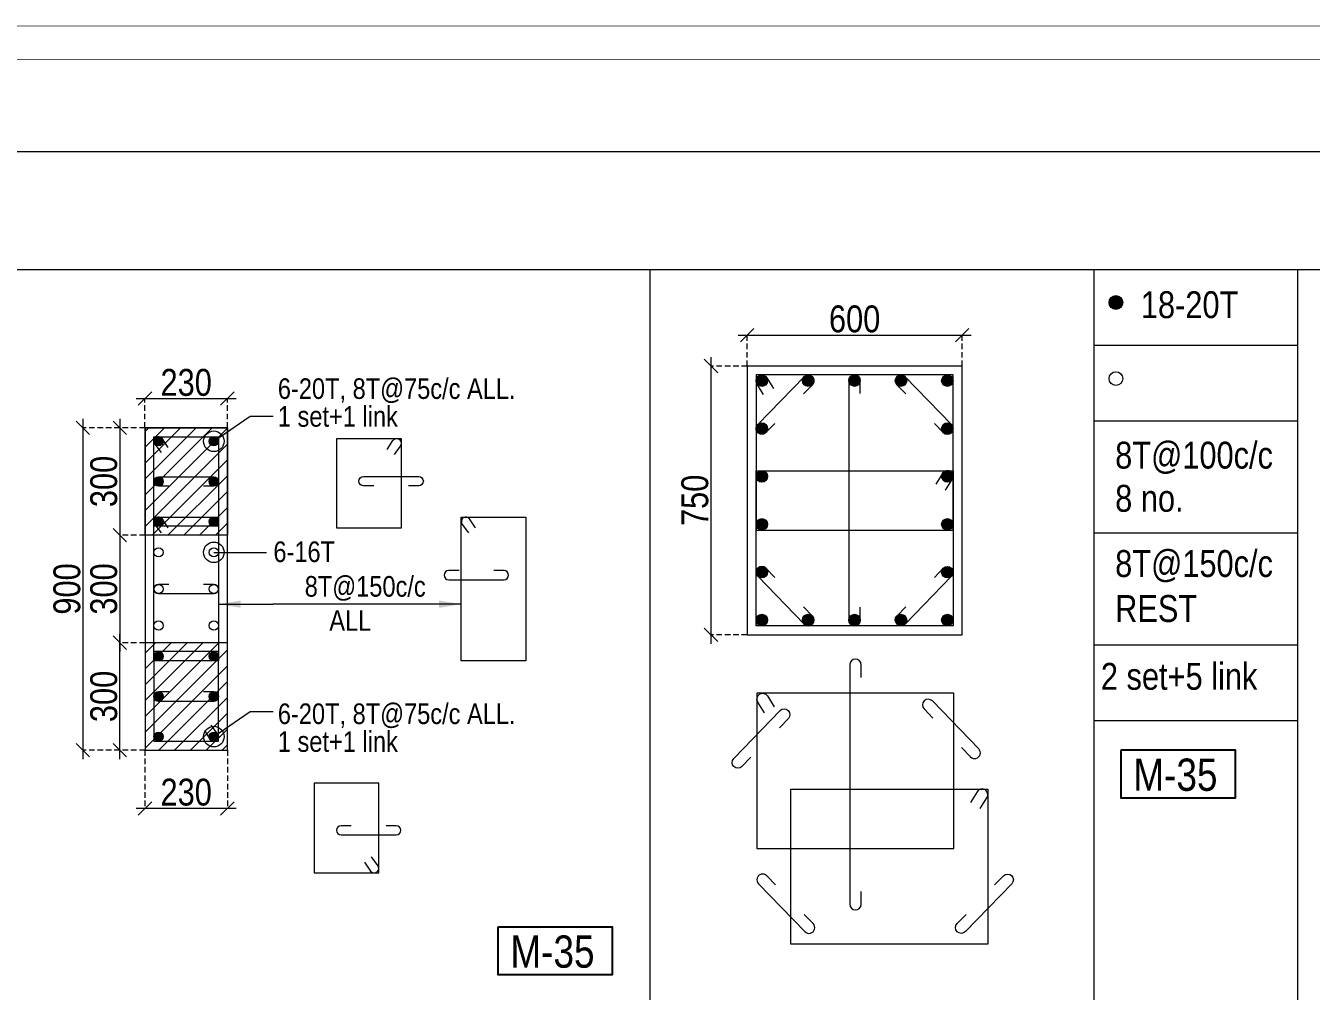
# Model space of a CAD drawing. Header units: millimetres. Extents: x 1112055 to 3390982, y -148532 to 766891.
# Drawn here: x 2114544 to 2128901, y 188019 to 198799 of the extents above; entities that cross this region are included whole.
import ezdxf
from ezdxf.enums import TextEntityAlignment as Align

# ---------------------------------------------------------------- set-up
doc = ezdxf.new("R2010")
doc.units = ezdxf.units.MM
doc.header["$PDMODE"] = 35
doc.header["$PDSIZE"] = -25
doc.linetypes.add('DASHED2', pattern=[0.375, 0.25, -0.125])
doc.linetypes.add('Hidden', pattern=[9.525, 6.35, -3.175])
for name, color, linetype, lineweight in [('B COL', 1, 'Continuous', 30), ('B COL. SIZE DIM', 220, 'Continuous', 25), ('B COLSCH', 204, 'Continuous', 20), ('B COLUMN', 1, 'Hidden', 9), ('B STEEL', 34, 'Continuous', 15), ('B TITLE BLOCK', 250, 'Continuous', 0), ('B-ST TEXT', 7, 'Continuous', 9), ('F HATCH', 251, 'Continuous', 18)]:
    doc.layers.add(name, color=color, linetype=linetype, lineweight=lineweight)
doc.layers.add('B TEXT', color=7, linetype='Continuous')
doc.styles.add('dim inside', font='romans.shx', dxfattribs={"width": 0.8, "height": 125})
doc.styles.add('SWINC', font='swissc.ttf')
doc.styles.add('TAHOMA', font='tahoma.ttf')
doc.dimstyles.new('dim inside', dxfattribs={"dimtxt": 125, "dimasz": 100, "dimexe": 0, "dimexo": 0, "dimgap": 10, "dimtad": 0, "dimdec": 0, "dimzin": 0, "dimdsep": 46, "dimtxsty": 'dim inside', "dimblk": 'SMALL', "dimcen": 0.09, "dimadec": 0, "dimazin": 0, "dimtfac": 1, "dimtdec": 0, "dimtofl": 0, "dimtmove": 0, "dimatfit": 3, "dimfxl": 1, "dimtolj": 1, "dimtzin": 0, "dimarcsym": 2})
doc.dimstyles.new('PARESH', dxfattribs={"dimscale": 0, "dimtxt": 300, "dimasz": 150, "dimexe": 150, "dimexo": 150, "dimgap": 25, "dimtad": 1, "dimdec": 0, "dimzin": 0, "dimdsep": 46, "dimtxsty": 'TAHOMA', "dimblk": 'ARCHTICK', "dimcen": 100, "dimdle": 150, "dimclrd": 251, "dimclre": 251, "dimclrt": 6, "dimadec": 0, "dimazin": 0, "dimtfac": 1, "dimtdec": 0, "dimtix": 1, "dimtofl": 0, "dimtmove": 0, "dimatfit": 2, "dimfxl": 0.18, "dimtolj": 1, "dimtzin": 0, "dimlwd": 9, "dimlwe": 9, "dimarcsym": 0})
pattern_1 = [(45, (1214963.98, 121909.42), (-88.388348, 88.388348), [])]

# ---------------------------------------------------------------- blocks, each defined once
blk = doc.blocks.new('_Oblique')
at = {"color": 0, "linetype": 'ByBlock', "lineweight": -2}
blk.add_line((-0.5, -0.5), (0.5, 0.5), dxfattribs=at)
blk = doc.blocks.new('*D307')
at = {"layer": 'B COL. SIZE DIM', "color": 250, "lineweight": 9, "ltscale": 250, "transparency": 16777216}
blk.add_line((2122501, 195345), (2125101, 195345), dxfattribs=at)
at = {"layer": 'B COL. SIZE DIM', "color": 250, "linetype": 'DASHED2', "lineweight": 9, "ltscale": 250, "transparency": 16777216}
for p, q in [((2122601, 195000), (2122601, 195345)), ((2125001, 195000), (2125001, 195345))]:
    blk.add_line(p, q, dxfattribs=at)
at = {"layer": 'Defpoints', "color": 0, "ltscale": 250, "transparency": 16777216}
for p in [(2125001, 195345), (2122601, 195000), (2125001, 195000)]:
    blk.add_point(p, dxfattribs=at)
at = {"layer": 'B COL. SIZE DIM', "color": 250, "lineweight": 9, "ltscale": 250, "transparency": 16777216, "xscale": 150, "yscale": 150, "zscale": 150, "rotation": 180}
blk.add_blockref('_Oblique', (2122601, 195345), dxfattribs=at)
at = {"layer": 'B COL. SIZE DIM', "color": 250, "lineweight": 9, "ltscale": 250, "transparency": 16777216, "xscale": 150, "yscale": 150, "zscale": 150}
blk.add_blockref('_Oblique', (2125001, 195345), dxfattribs=at)
at = {"layer": 'B COL. SIZE DIM', "color": 6, "ltscale": 250, "transparency": 16777216, "insert": (2123801, 195524), "char_height": 300, "attachment_point": 5, "style": 'SWINC'}
blk.add_mtext('\\A1;600', dxfattribs=at)
blk = doc.blocks.new('*D308')
at = {"layer": 'B COL. SIZE DIM', "color": 250, "lineweight": 9, "ltscale": 250, "transparency": 16777216}
blk.add_line((2122197, 195100), (2122197, 191900), dxfattribs=at)
at = {"layer": 'B COL. SIZE DIM', "color": 250, "linetype": 'DASHED2', "lineweight": 9, "ltscale": 250, "transparency": 16777216}
for p, q in [((2122601, 195000), (2122197, 195000)), ((2122601, 192000), (2122197, 192000))]:
    blk.add_line(p, q, dxfattribs=at)
at = {"layer": 'Defpoints', "color": 0, "ltscale": 250, "transparency": 16777216}
for p in [(2122601, 195000), (2122197, 192000), (2122601, 192000)]:
    blk.add_point(p, dxfattribs=at)
at = {"layer": 'B COL. SIZE DIM', "color": 250, "lineweight": 9, "ltscale": 250, "transparency": 16777216, "xscale": 150, "yscale": 150, "zscale": 150}
for p, rotation in [((2122197, 195000), 90), ((2122197, 192000), 270)]:
    blk.add_blockref('_Oblique', p, dxfattribs=dict(at, rotation=rotation))
at = {"layer": 'B COL. SIZE DIM', "color": 6, "ltscale": 250, "transparency": 16777216, "insert": (2122018, 193500), "char_height": 300, "attachment_point": 5, "rotation": 90, "style": 'SWINC'}
blk.add_mtext('\\A1;750', dxfattribs=at)
blk = doc.blocks.new('*D220')
at = {"layer": 'B COL. SIZE DIM', "color": 250, "lineweight": 9, "ltscale": 250, "transparency": 16777216}
blk.add_line((2115776, 194636), (2116896, 194636), dxfattribs=at)
at = {"layer": 'B COL. SIZE DIM', "color": 250, "linetype": 'DASHED2', "lineweight": 9, "ltscale": 250, "transparency": 16777216}
for p, q in [((2115876, 194311), (2115876, 194636)), ((2116796, 194311), (2116796, 194636))]:
    blk.add_line(p, q, dxfattribs=at)
at = {"layer": 'Defpoints', "color": 0, "ltscale": 250, "transparency": 16777216}
for p in [(2116796, 194636), (2115876, 194311), (2116796, 194311)]:
    blk.add_point(p, dxfattribs=at)
at = {"layer": 'B COL. SIZE DIM', "color": 250, "lineweight": 9, "ltscale": 250, "transparency": 16777216, "xscale": 150, "yscale": 150, "zscale": 150, "rotation": 180}
blk.add_blockref('_Oblique', (2115876, 194636), dxfattribs=at)
at = {"layer": 'B COL. SIZE DIM', "color": 250, "lineweight": 9, "ltscale": 250, "transparency": 16777216, "xscale": 150, "yscale": 150, "zscale": 150}
blk.add_blockref('_Oblique', (2116796, 194636), dxfattribs=at)
at = {"layer": 'B COL. SIZE DIM', "color": 6, "ltscale": 250, "transparency": 16777216, "insert": (2116336, 194815), "char_height": 300, "attachment_point": 5, "style": 'SWINC'}
blk.add_mtext('\\A1;230', dxfattribs=at)
blk = doc.blocks.new('*D221')
at = {"layer": 'B COL. SIZE DIM', "color": 250, "lineweight": 9, "ltscale": 250, "transparency": 16777216}
blk.add_line((2115596, 193211), (2115596, 191811), dxfattribs=at)
at = {"layer": 'B COL. SIZE DIM', "color": 250, "linetype": 'DASHED2', "lineweight": 9, "ltscale": 250, "transparency": 16777216}
for p, q in [((2115876, 193111), (2115596, 193111)), ((2115876, 191911), (2115596, 191911))]:
    blk.add_line(p, q, dxfattribs=at)
at = {"layer": 'Defpoints', "color": 0, "ltscale": 250, "transparency": 16777216}
for p in [(2115876, 193111), (2115596, 191911), (2115876, 191911)]:
    blk.add_point(p, dxfattribs=at)
at = {"layer": 'B COL. SIZE DIM', "color": 250, "lineweight": 9, "ltscale": 250, "transparency": 16777216, "xscale": 150, "yscale": 150, "zscale": 150}
for p, rotation in [((2115596, 193111), 90), ((2115596, 191911), 270)]:
    blk.add_blockref('_Oblique', p, dxfattribs=dict(at, rotation=rotation))
at = {"layer": 'B COL. SIZE DIM', "color": 6, "ltscale": 250, "transparency": 16777216, "insert": (2115417, 192511), "char_height": 300, "attachment_point": 5, "rotation": 90, "style": 'SWINC'}
blk.add_mtext('\\A1;300', dxfattribs=at)
blk = doc.blocks.new('*D222')
at = {"layer": 'B COL. SIZE DIM', "color": 250, "lineweight": 9, "ltscale": 250, "transparency": 16777216}
blk.add_line((2115596, 194411), (2115596, 193011), dxfattribs=at)
at = {"layer": 'B COL. SIZE DIM', "color": 250, "linetype": 'DASHED2', "lineweight": 9, "ltscale": 250, "transparency": 16777216}
for p, q in [((2115876, 194311), (2115596, 194311)), ((2115876, 193111), (2115596, 193111))]:
    blk.add_line(p, q, dxfattribs=at)
at = {"layer": 'Defpoints', "color": 0, "ltscale": 250, "transparency": 16777216}
for p in [(2115876, 194311), (2115596, 193111), (2115876, 193111)]:
    blk.add_point(p, dxfattribs=at)
at = {"layer": 'B COL. SIZE DIM', "color": 250, "lineweight": 9, "ltscale": 250, "transparency": 16777216, "xscale": 150, "yscale": 150, "zscale": 150}
for p, rotation in [((2115596, 194311), 90), ((2115596, 193111), 270)]:
    blk.add_blockref('_Oblique', p, dxfattribs=dict(at, rotation=rotation))
at = {"layer": 'B COL. SIZE DIM', "color": 6, "ltscale": 250, "transparency": 16777216, "insert": (2115417, 193711), "char_height": 300, "attachment_point": 5, "rotation": 90, "style": 'SWINC'}
blk.add_mtext('\\A1;300', dxfattribs=at)
blk = doc.blocks.new('*D223')
at = {"layer": 'B COL. SIZE DIM', "color": 250, "lineweight": 9, "ltscale": 250, "transparency": 16777216}
blk.add_line((2115596, 190611), (2115596, 192011), dxfattribs=at)
at = {"layer": 'B COL. SIZE DIM', "color": 250, "linetype": 'DASHED2', "lineweight": 9, "ltscale": 250, "transparency": 16777216}
for p, q in [((2115876, 191911), (2115596, 191911)), ((2115876, 190711), (2115596, 190711))]:
    blk.add_line(p, q, dxfattribs=at)
at = {"layer": 'Defpoints', "color": 0, "ltscale": 250, "transparency": 16777216}
for p in [(2115596, 191911), (2115876, 191911), (2115876, 190711)]:
    blk.add_point(p, dxfattribs=at)
at = {"layer": 'B COL. SIZE DIM', "color": 250, "lineweight": 9, "ltscale": 250, "transparency": 16777216, "xscale": 150, "yscale": 150, "zscale": 150}
for p, rotation in [((2115596, 191911), 90), ((2115596, 190711), 270)]:
    blk.add_blockref('_Oblique', p, dxfattribs=dict(at, rotation=rotation))
at = {"layer": 'B COL. SIZE DIM', "color": 6, "ltscale": 250, "transparency": 16777216, "insert": (2115417, 191311), "char_height": 300, "attachment_point": 5, "rotation": 90, "style": 'SWINC'}
blk.add_mtext('\\A1;300', dxfattribs=at)
blk = doc.blocks.new('*D224')
at = {"layer": 'B COL. SIZE DIM', "color": 250, "lineweight": 9, "ltscale": 250, "transparency": 16777216}
blk.add_line((2115183, 194411), (2115183, 190611), dxfattribs=at)
at = {"layer": 'B COL. SIZE DIM', "color": 250, "linetype": 'DASHED2', "lineweight": 9, "ltscale": 250, "transparency": 16777216}
for p, q in [((2115876, 194311), (2115183, 194311)), ((2115876, 190711), (2115183, 190711))]:
    blk.add_line(p, q, dxfattribs=at)
at = {"layer": 'Defpoints', "color": 0, "ltscale": 250, "transparency": 16777216}
for p in [(2115876, 194311), (2115183, 190711), (2115876, 190711)]:
    blk.add_point(p, dxfattribs=at)
at = {"layer": 'B COL. SIZE DIM', "color": 250, "lineweight": 9, "ltscale": 250, "transparency": 16777216, "xscale": 150, "yscale": 150, "zscale": 150}
for p, rotation in [((2115183, 194311), 90), ((2115183, 190711), 270)]:
    blk.add_blockref('_Oblique', p, dxfattribs=dict(at, rotation=rotation))
at = {"layer": 'B COL. SIZE DIM', "color": 6, "ltscale": 250, "transparency": 16777216, "insert": (2115005, 192511), "char_height": 300, "attachment_point": 5, "rotation": 90, "style": 'SWINC'}
blk.add_mtext('\\A1;900', dxfattribs=at)
blk = doc.blocks.new('*D435')
at = {"layer": 'B COL. SIZE DIM', "color": 250, "linetype": 'DASHED2', "lineweight": 9, "ltscale": 250, "transparency": 16777216}
for p, q in [((2115876, 190711), (2115876, 190061)), ((2116796, 190711), (2116796, 190061))]:
    blk.add_line(p, q, dxfattribs=at)
at = {"layer": 'B COL. SIZE DIM', "color": 250, "lineweight": 9, "ltscale": 250, "transparency": 16777216}
blk.add_line((2116896, 190061), (2115776, 190061), dxfattribs=at)
at = {"layer": 'Defpoints', "color": 0, "ltscale": 250, "transparency": 16777216}
for p in [(2115876, 190711), (2116796, 190711), (2115876, 190061)]:
    blk.add_point(p, dxfattribs=at)
at = {"layer": 'B COL. SIZE DIM', "color": 250, "lineweight": 9, "ltscale": 250, "transparency": 16777216, "xscale": 150, "yscale": 150, "zscale": 150, "rotation": 180}
blk.add_blockref('_Oblique', (2115876, 190061), dxfattribs=at)
at = {"layer": 'B COL. SIZE DIM', "color": 250, "lineweight": 9, "ltscale": 250, "transparency": 16777216, "xscale": 150, "yscale": 150, "zscale": 150}
blk.add_blockref('_Oblique', (2116796, 190061), dxfattribs=at)
at = {"layer": 'B COL. SIZE DIM', "color": 6, "ltscale": 250, "transparency": 16777216, "insert": (2116336, 190241), "char_height": 300, "attachment_point": 5, "style": 'SWINC'}
blk.add_mtext('\\A1;230', dxfattribs=at)
blk = doc.blocks.new('_ArchTick')
at = {"color": 0, "linetype": 'ByBlock', "const_width": 0.15}
blk.add_lwpolyline([(-0.5, -0.5), (0.5, 0.5)], dxfattribs=at)

msp = doc.modelspace()

# ---------------------------------------------------------------- hatches: boundary and pattern name
at = {"layer": 'B STEEL', "lineweight": 9, "ltscale": 0.5}
h = msp.add_hatch(color=34, dxfattribs=at)
edge = h.paths.add_edge_path()
edge.add_arc((2126719.2, 195709.1), 76.8, 0, 360)
h = msp.add_hatch(color=34, dxfattribs=at)
edge = h.paths.add_edge_path()
edge.add_arc((2122764.8, 194836), 64, 0, 360)
at = {"layer": 'B STEEL', "lineweight": 30}
h = msp.add_hatch(color=34, dxfattribs=at)
edge = h.paths.add_edge_path()
edge.add_arc((2123282.8, 194836), 64, 0, 360)
h = msp.add_hatch(color=34, dxfattribs=at)
edge = h.paths.add_edge_path()
edge.add_arc((2123800.8, 194836), 64, 0, 360)
h = msp.add_hatch(color=34, dxfattribs=at)
edge = h.paths.add_edge_path()
edge.add_arc((2124318.8, 194836), 64, 0, 360)
at = {"layer": 'B STEEL', "lineweight": 9, "ltscale": 0.5}
h = msp.add_hatch(color=34, dxfattribs=at)
edge = h.paths.add_edge_path()
edge.add_arc((2124836.8, 194836), 64, 180, 540, ccw=False)
at = {"layer": 'B STEEL', "lineweight": 30}
h = msp.add_hatch(color=34, dxfattribs=at)
edge = h.paths.add_edge_path()
edge.add_arc((2122764.8, 194301.6), 64, 0, 360)
h = msp.add_hatch(color=34, dxfattribs=at)
edge = h.paths.add_edge_path()
edge.add_arc((2124836.8, 194301.6), 64, 0, 360)
at = {"layer": 'B STEEL', "lineweight": 13}
h = msp.add_hatch(color=256, dxfattribs=at)
h.dxf.hatch_style = 1
edge = h.paths.add_edge_path()
edge.add_arc((2116027.6, 194159.6), 51.4, 0, 360)
h = msp.add_hatch(color=256, dxfattribs=at)
h.dxf.hatch_style = 1
edge = h.paths.add_edge_path()
edge.add_arc((2116644.8, 194159.6), 51.4, 0, 360)
at = {"layer": 'B STEEL', "lineweight": 30}
h = msp.add_hatch(color=34, dxfattribs=at)
edge = h.paths.add_edge_path()
edge.add_arc((2122764.8, 193767.2), 64, 0, 360)
h = msp.add_hatch(color=34, dxfattribs=at)
edge = h.paths.add_edge_path()
edge.add_arc((2124836.8, 193767.2), 64, 0, 360)
at = {"layer": 'B STEEL', "lineweight": 13}
h = msp.add_hatch(color=256, dxfattribs=at)
h.dxf.hatch_style = 1
edge = h.paths.add_edge_path()
edge.add_arc((2116027.6, 193711), 51.4, 0, 360)
h = msp.add_hatch(color=256, dxfattribs=at)
h.dxf.hatch_style = 1
edge = h.paths.add_edge_path()
edge.add_arc((2116644.8, 193711), 51.4, 0, 360)
h = msp.add_hatch(color=256, dxfattribs=at)
h.dxf.hatch_style = 1
edge = h.paths.add_edge_path()
edge.add_arc((2116027.6, 193262.4), 51.4, 0, 360)
h = msp.add_hatch(color=256, dxfattribs=at)
h.dxf.hatch_style = 1
edge = h.paths.add_edge_path()
edge.add_arc((2116644.8, 193262.4), 51.4, 0, 360)
at = {"layer": 'B STEEL', "lineweight": 30}
h = msp.add_hatch(color=34, dxfattribs=at)
edge = h.paths.add_edge_path()
edge.add_arc((2122764.8, 193232.8), 64, 0, 360)
h = msp.add_hatch(color=34, dxfattribs=at)
edge = h.paths.add_edge_path()
edge.add_arc((2124836.8, 193232.8), 64, 0, 360)
h = msp.add_hatch(color=34, dxfattribs=at)
edge = h.paths.add_edge_path()
edge.add_arc((2122764.8, 192698.4), 64, 0, 360)
h = msp.add_hatch(color=34, dxfattribs=at)
edge = h.paths.add_edge_path()
edge.add_arc((2124836.8, 192698.4), 64, 0, 360)
at = {"layer": 'B STEEL', "lineweight": 9, "ltscale": 0.5}
h = msp.add_hatch(color=34, dxfattribs=at)
edge = h.paths.add_edge_path()
edge.add_arc((2122764.8, 192164), 64, 0, 360, ccw=False)
at = {"layer": 'B STEEL', "lineweight": 30}
h = msp.add_hatch(color=34, dxfattribs=at)
edge = h.paths.add_edge_path()
edge.add_arc((2123282.8, 192164), 64, 0, 360)
h = msp.add_hatch(color=34, dxfattribs=at)
edge = h.paths.add_edge_path()
edge.add_arc((2123800.8, 192164), 64, 0, 360)
h = msp.add_hatch(color=34, dxfattribs=at)
edge = h.paths.add_edge_path()
edge.add_arc((2124318.8, 192164), 64, 0, 360)
at = {"layer": 'B STEEL', "lineweight": 9, "ltscale": 0.5}
h = msp.add_hatch(color=34, dxfattribs=at)
edge = h.paths.add_edge_path()
edge.add_arc((2124836.8, 192164), 64, -180, 180)
at = {"layer": 'B STEEL', "lineweight": 13}
h = msp.add_hatch(color=256, dxfattribs=at)
h.dxf.hatch_style = 1
edge = h.paths.add_edge_path()
edge.add_arc((2116027.6, 191759.6), 51.4, 0, 360)
h = msp.add_hatch(color=256, dxfattribs=at)
h.dxf.hatch_style = 1
edge = h.paths.add_edge_path()
edge.add_arc((2116644.8, 191759.6), 51.4, 0, 360)
h = msp.add_hatch(color=256, dxfattribs=at)
h.dxf.hatch_style = 1
edge = h.paths.add_edge_path()
edge.add_arc((2116027.6, 191311), 51.4, 0, 360)
h = msp.add_hatch(color=256, dxfattribs=at)
h.dxf.hatch_style = 1
edge = h.paths.add_edge_path()
edge.add_arc((2116644.8, 191311), 51.4, 0, 360)
h = msp.add_hatch(color=256, dxfattribs=at)
h.dxf.hatch_style = 1
edge = h.paths.add_edge_path()
edge.add_arc((2116027.6, 190862.4), 51.4, 0, 360)
h = msp.add_hatch(color=256, dxfattribs=at)
h.dxf.hatch_style = 1
edge = h.paths.add_edge_path()
edge.add_arc((2116644.8, 190862.4), 51.4, 0, 360)
at = {"layer": 'F HATCH', "lineweight": 0}
h = msp.add_hatch(dxfattribs=at)
h.set_pattern_fill('ANSI31', color=250, scale=1000)
h.set_pattern_definition(pattern_1)
h.paths.add_polyline_path([(2115876.2, 194311), (2116796.2, 194311), (2116796.2, 193111), (2115876.2, 193111)])
h = msp.add_hatch(dxfattribs=at)
h.set_pattern_fill('ANSI31', color=250, scale=1000)
h.set_pattern_definition(pattern_1)
h.paths.add_polyline_path([(2115876.2, 190711), (2116796.2, 190711), (2116796.2, 191911), (2115876.2, 191911)])

# ---------------------------------------------------------------- linework, layer by layer
at = {"layer": 'B COL', "lineweight": 13}
for points in [[(2115876.2, 190711), (2116796.2, 190711), (2116796.2, 194311), (2115876.2, 194311)], [(2115876.2, 194311), (2116796.2, 194311), (2116796.2, 193111), (2115876.2, 193111)], [(2115876.2, 190711), (2116796.2, 190711), (2116796.2, 191911), (2115876.2, 191911)]]:
    msp.add_lwpolyline(points, close=True, dxfattribs=at)
at = {"layer": 'B COLSCH', "color": 250, "lineweight": 0}
for p, q in [((2087919, 197396.5), (2215549.8, 197396.5)), ((2087919, 196077.4), (2215549.8, 196077.4)), ((2121513.7, 196077.4), (2121513.7, 139385.8)), ((2126472.9, 196077.4), (2126472.9, 146638.4)), ((2128747.3, 196077.4), (2128747.3, 139385.8)), ((2126472.9, 195232.5), (2128747.3, 195232.5)), ((2126472.9, 194387.5), (2128747.3, 194387.5)), ((2126472.9, 193137.7), (2128747.3, 193137.7)), ((2126472.9, 191887.9), (2128747.3, 191887.9)), ((2126472.9, 191042.9), (2128747.3, 191042.9))]:
    msp.add_line(p, q, dxfattribs=at)
at = {"layer": 'B COLUMN', "color": 1, "linetype": 'ByBlock', "lineweight": 20}
msp.add_lwpolyline([(2122600.8, 192000), (2125000.8, 192000), (2125000.8, 195000), (2122600.8, 195000)], close=True, dxfattribs=at)
at = {"layer": 'B STEEL', "color": 34, "lineweight": 9, "ltscale": 0.5}
for points in [[(2122785.1, 194680.9), (2122710.3, 194802.4, -1), (2122819.3, 194869.5), (2122894.1, 194748)], [(2122910.1, 194359.4), (2122810.8, 194257, -1), (2122718.9, 194346.1), (2123236.8, 194880.5, -1), (2123328.8, 194791.4), (2123229.5, 194689)], [(2123864.8, 194693.3), (2123864.8, 194836, 1), (2123736.8, 194836), (2123736.8, 192164, 1), (2123864.8, 192164), (2123864.8, 192306.6)], [(2124691.5, 194359.4), (2124790.8, 194257, 1), (2124882.7, 194346.1), (2124364.8, 194880.5, 1), (2124272.8, 194791.4), (2124372.1, 194689)], [(2124816.5, 193612.1), (2124891.3, 193733.6, 1), (2124782.3, 193800.7), (2124707.5, 193679.2)], [(2116142.2, 193659.6), (2116027.6, 193659.6, -1), (2116027.6, 193762.4), (2116644.8, 193762.4, -1), (2116644.8, 193659.6), (2116530.2, 193659.6)], [(2118430.5, 193662.7), (2118315.9, 193662.7, -1), (2118315.9, 193765.5), (2118933.1, 193765.5, -1), (2118933.1, 193662.7), (2118818.5, 193662.7)], [(2122910.1, 192640.5), (2122810.8, 192742.9, 1), (2122718.9, 192653.8), (2123236.8, 192119.4, 1), (2123328.8, 192208.6), (2123229.5, 192311)], [(2124691.5, 192640.5), (2124790.8, 192742.9, -1), (2124882.7, 192653.8), (2124364.8, 192119.4, -1), (2124272.8, 192208.6), (2124372.1, 192311)], [(2123873.9, 191521.8), (2123873.9, 191664.4, 1), (2123745.9, 191664.4), (2123745.9, 188992.5, 1), (2123873.9, 188992.5), (2123873.9, 189135.1)], [(2116142.2, 191362.4), (2116027.6, 191362.4, 1), (2116027.6, 191259.6), (2116644.8, 191259.6, 1), (2116644.8, 191362.4), (2116530.2, 191362.4)], [(2122794.2, 191127.4), (2122719.4, 191248.8, -1), (2122828.5, 191316), (2122903.2, 191194.5)], [(2124995.8, 190739.5), (2125095, 190637, 1), (2125187, 190726.1), (2124669, 191260.5, 1), (2124577.1, 191171.4), (2124676.3, 191069)], [(2122642.1, 190631.9), (2122542.9, 190529.5, -1), (2122450.9, 190618.6), (2122968.9, 191153, -1), (2123060.8, 191063.9), (2122961.6, 190961.5)], [(2125203.4, 190058.6), (2125278.1, 190180.1, 1), (2125169.1, 190247.2), (2125094.3, 190125.7)], [(2118180, 189868), (2118065.4, 189868, 1), (2118065.4, 189765.2), (2118682.6, 189765.2, 1), (2118682.6, 189868), (2118568, 189868)], [(2122919.2, 189206.4), (2122819.9, 189308.8, 1), (2122728, 189219.7), (2123246, 188685.3, 1), (2123337.9, 188774.4), (2123238.6, 188876.8)], [(2125364.7, 189206.4), (2125464, 189308.8, -1), (2125555.9, 189219.7), (2125038, 188685.3, -1), (2124946, 188774.4), (2125045.3, 188876.8)]]:
    msp.add_lwpolyline(points, format="xyb", dxfattribs=at)
for points in [[(2122700.8, 193168.8), (2124900.8, 193168.8), (2124900.8, 194900), (2122700.8, 194900)], [(2122700.8, 193831.2), (2124900.8, 193831.2), (2124900.8, 192100), (2122700.8, 192100)], [(2122709.9, 189615.2), (2124909.9, 189615.2), (2124909.9, 191346.4), (2122709.9, 191346.4)], [(2123087.6, 190277.6), (2125287.6, 190277.6), (2125287.6, 188546.4), (2123087.6, 188546.4)]]:
    msp.add_lwpolyline(points, close=True, dxfattribs=at)
at = {"layer": 'B STEEL', "lineweight": 13}
for points in [[(2115976.2, 194211), (2116696.2, 194211), (2116696.2, 193211), (2115976.2, 193211)], [(2118016.8, 194189.4), (2118736.8, 194189.4), (2118736.8, 193189.4), (2118016.8, 193189.4)], [(2115976.2, 190811), (2116696.2, 190811), (2116696.2, 191811), (2115976.2, 191811)], [(2117766.3, 189341.4), (2118486.3, 189341.4), (2118486.3, 190341.4), (2117766.3, 190341.4)]]:
    msp.add_lwpolyline(points, close=True, dxfattribs=at)
for points in [[(2116133.2, 194090.8), (2116068.5, 194190.8, 1), (2115986.8, 194128.4), (2116055.8, 194033.5)], [(2118579.8, 194069.2), (2118644.5, 194169.2, -1), (2118726.3, 194106.8), (2118657.2, 194011.9)], [(2116539.2, 190931.2), (2116603.9, 190831.2, 1), (2116685.6, 190893.6), (2116616.6, 190988.5)], [(2118329.3, 189461.5), (2118394, 189361.6, 1), (2118475.7, 189424), (2118406.7, 189518.9)]]:
    msp.add_lwpolyline(points, format="xyb", dxfattribs=at)
at = {"layer": 'B STEEL', "color": 3, "lineweight": 13}
for points in [[(2115976.2, 193313.8), (2116696.2, 193313.8), (2116696.2, 191708.2), (2115976.2, 191708.2)], [(2119408.7, 193313.8), (2120128.7, 193313.8), (2120128.7, 191708.2), (2119408.7, 191708.2)]]:
    msp.add_lwpolyline(points, close=True, dxfattribs=at)
for points in [[(2116133.2, 193193.7), (2116068.5, 193293.6, 1), (2115986.8, 193231.2), (2116055.8, 193136.3)], [(2119565.7, 193193.7), (2119500.9, 193293.6, 1), (2119419.2, 193231.2), (2119488.3, 193136.3)], [(2119383, 192716.2), (2119268.4, 192716.2, 1), (2119268.4, 192613.4), (2119885.6, 192613.4, 1), (2119885.6, 192716.2), (2119771, 192716.2)], [(2116142.2, 192561.8), (2116027.6, 192561.8, 1), (2116027.6, 192459), (2116644.8, 192459, 1), (2116644.8, 192561.8), (2116530.2, 192561.8)]]:
    msp.add_lwpolyline(points, format="xyb", dxfattribs=at)
at = {"layer": 'B STEEL', "color": 34, "lineweight": 9, "ltscale": 0.5}
for centre, radius in [((2126719.2, 195709.1), 76.8), ((2122764.8, 194836), 64), ((2123282.8, 194836), 64), ((2123800.8, 194836), 64), ((2124318.8, 194836), 64), ((2124836.8, 194836), 64), ((2126719.2, 194858.9), 76.8), ((2122764.8, 194301.6), 64), ((2124836.8, 194301.6), 64), ((2122764.8, 193767.2), 64), ((2124836.8, 193767.2), 64), ((2122764.8, 193232.8), 64), ((2124836.8, 193232.8), 64), ((2122764.8, 192698.4), 64), ((2124836.8, 192698.4), 64), ((2122764.8, 192164), 64), ((2123282.8, 192164), 64), ((2123800.8, 192164), 64), ((2124318.8, 192164), 64), ((2124836.8, 192164), 64)]:
    msp.add_circle(centre, radius, dxfattribs=at)
at = {"layer": 'B STEEL', "lineweight": 13}
for centre in [(2116027.6, 194159.6), (2116644.8, 194159.6), (2116027.6, 193711), (2116644.8, 193711), (2116027.6, 193262.4), (2116644.8, 193262.4), (2116027.6, 192919.6), (2116644.8, 192919.6), (2116027.6, 192510.4), (2116644.8, 192510.4), (2116027.6, 192102.4), (2116644.8, 192102.4), (2116027.6, 191759.6), (2116644.8, 191759.6), (2116027.6, 191311), (2116644.8, 191311), (2116027.6, 190862.4), (2116644.8, 190862.4)]:
    msp.add_circle(centre, 51.4, dxfattribs=at)
at = {"layer": 'B TEXT', "color": 1}
for points in [[(2126776.6, 190713.9), (2128051.1, 190713.9), (2128051.1, 190175.9), (2126776.6, 190175.9)], [(2119819.7, 188739.2), (2121094.3, 188739.2), (2121094.3, 188201.2), (2119819.7, 188201.2)]]:
    msp.add_lwpolyline(points, close=True, dxfattribs=at)
at = {"layer": 'B TITLE BLOCK', "color": 1, "const_width": 8.39}
msp.add_lwpolyline([(2086797.8, 198794.8), (2086797.8, 122115.7), (2227726.9, 122115.7), (2227726.9, 198794.8)], close=True, dxfattribs=at)
at = {"layer": 'B TITLE BLOCK', "color": 250, "lineweight": 0, "const_width": 8.39}
msp.add_lwpolyline([(2087171.5, 198421.1), (2087171.5, 122489.4), (2227353.1, 122489.4), (2227353.1, 198421.1)], close=True, dxfattribs=at)

# ---------------------------------------------------------------- texts
at = {"layer": 'B TEXT', "style": 'SWINC'}
for s, p in [('18-20T', (2126997.7, 195534.6)), ('8T@100c/c', (2126710.8, 193854.7)), ('8 no.', (2126710.8, 193373)), ('8T@150c/c', (2126710.8, 192644.9)), ('REST', (2126710.8, 192142.5)), ('2 set+5 link', (2126551.1, 191385.4))]:
    msp.add_text(s, height=300, dxfattribs=at).set_placement(p)
at = {"layer": 'B TEXT', "lineweight": 15, "style": 'SWINC'}
for s, p in [('6-20T, 8T@75c/c ALL.', (2117359.8, 194563.5)), ('1 set+1 link', (2117359.8, 194253.3)), ('6-16T', (2117310.2, 192742.3)), ('8T@150c/c', (2117659.9, 192355.8)), ('ALL', (2117934.5, 191975)), ('6-20T, 8T@75c/c ALL.', (2117359.8, 190933.7)), ('1 set+1 link', (2117359.8, 190623.5))]:
    msp.add_text(s, height=230, dxfattribs=at).set_placement(p, align=Align.BOTTOM_LEFT)
at = {"layer": 'B TEXT', "color": 1, "style": 'SWINC'}
for p in [(2126913.9, 190149.4), (2119957, 188174.7)]:
    msp.add_text('M-35', height=360, dxfattribs=at).set_placement(p, align=Align.BOTTOM_LEFT)

# ---------------------------------------------------------------- dimensions: what is measured, and where the dimension line sits
at = {"layer": 'B COL. SIZE DIM', "color": 250, "ltscale": 250}
for base, p1, p2, picture, middle in [((2125000.8, 195344.9), (2122600.8, 195000), (2125000.8, 195000), '*D307', (2123800.8, 195523.9)), ((2116796.2, 194635.9), (2115876.2, 194311), (2116796.2, 194311), '*D220', (2116336.2, 194815.1)), ((2115876.2, 190061.5), (2116796.2, 190711), (2115876.2, 190711), '*D435', (2116336.2, 190240.7))]:
    dim = msp.add_linear_dim(base=base, p1=p1, p2=p2, dimstyle='dim inside', override={"dimtxt": 300, "dimasz": 150, "dimgap": 25, "dimtad": 3, "dimlfac": 0.25, "dimtxsty": 'SWINC', "dimblk1": 'Oblique', "dimblk2": 'Oblique', "dimsah": 1, "dimdle": 100, "dimclrd": 250, "dimclre": 250, "dimclrt": 6, "dimfxl": 1000, "dimlwd": 9, "dimlwe": 9}, dxfattribs=at)
    dim.commit()
    dim.dimension.update_dxf_attribs({"geometry": picture, "text_midpoint": middle})
for base, p1, p2, angle, picture, middle in [((2122196.9, 192000), (2122600.8, 195000), (2122600.8, 192000), 90, '*D308', (2122018.1, 193500)), ((2115183.5, 190711), (2115876.2, 194311), (2115876.2, 190711), 90, '*D224', (2115004.5, 192511)), ((2115595.7, 193111), (2115876.2, 194311), (2115876.2, 193111), 90, '*D222', (2115416.9, 193711)), ((2115595.7, 191911), (2115876.2, 193111), (2115876.2, 191911), 90, '*D221', (2115416.9, 192511)), ((2115595.7, 191911), (2115876.2, 190711), (2115876.2, 191911), 270, '*D223', (2115416.9, 191311))]:
    dim = msp.add_linear_dim(base=base, p1=p1, p2=p2, angle=angle, dimstyle='dim inside', override={"dimtxt": 300, "dimasz": 150, "dimgap": 25, "dimtad": 3, "dimlfac": 0.25, "dimtxsty": 'SWINC', "dimblk1": 'Oblique', "dimblk2": 'Oblique', "dimsah": 1, "dimdle": 100, "dimclrd": 250, "dimclre": 250, "dimclrt": 6, "dimfxl": 1000, "dimlwd": 9, "dimlwe": 9}, dxfattribs=at)
    dim.commit()
    dim.dimension.update_dxf_attribs({"geometry": picture, "text_midpoint": middle})

# ---------------------------------------------------------------- leaders
at = {"layer": 'B-ST TEXT', "lineweight": 15}
for points, override in [([(2116644.8, 194159.6), (2117051.9, 194439.2), (2117306.4, 194439.2)], {"dimscale": 1, "dimasz": 230, "dimtad": 0, "dimclrd": 0, "dimldrblk": 'Origin', "dimtfill": 2}), ([(2116644.8, 192919.6), (2117233.2, 192919.6)], {"dimscale": 1, "dimasz": 230, "dimtad": 0, "dimclrd": 0, "dimldrblk": 'Origin', "dimtfill": 2}), ([(2116696.2, 192340.9), (2117305.4, 192340.9)], {"dimscale": 1, "dimasz": 250, "dimtad": 0, "dimclrd": 0, "dimtfill": 2}), ([(2119408.7, 192340.9), (2117305.4, 192340.9)], {"dimscale": 1, "dimasz": 250, "dimtad": 0, "dimclrd": 0, "dimtfill": 2}), ([(2116644.8, 190862.4), (2117051.9, 191142), (2117306.4, 191142)], {"dimscale": 1, "dimasz": 230, "dimtad": 0, "dimclrd": 0, "dimldrblk": 'Origin', "dimtfill": 2})]:
    msp.add_leader(points, dimstyle='PARESH', override=override, dxfattribs=at)

doc.saveas('drawing.dxf')
